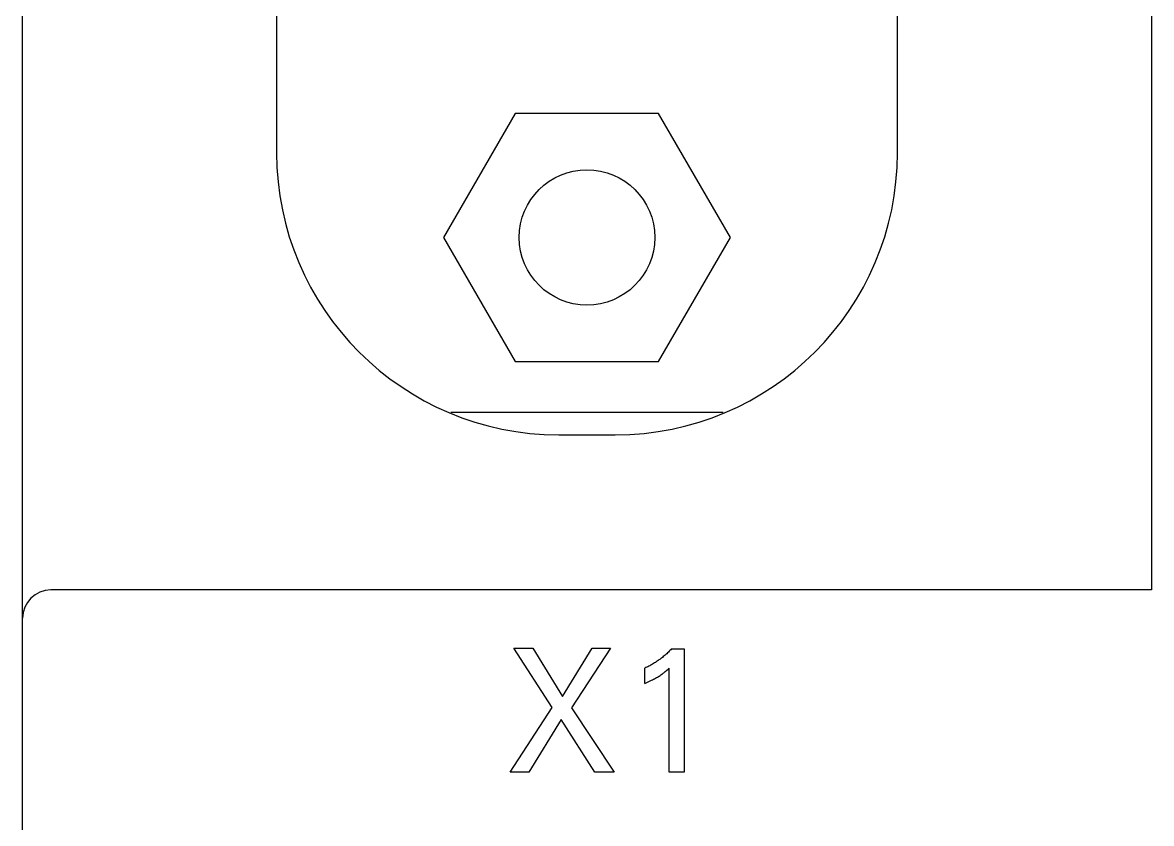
# Model space of a CAD drawing. Extents: x 10 to 879, y 6 to 221.
# Drawn here: x 597.89 to 612.5, y 156.99 to 167.36 of the extents above; entities that cross this region are included whole.
import ezdxf

# ---------------------------------------------------------------- set-up
doc = ezdxf.new("R2010")
doc.units = 0
doc.header["$LTSCALE"] = 5
doc.header["$MEASUREMENT"] = 0
doc.layers.get('0').update_dxf_attribs({"linetype": 'CONTINUOUS'})

msp = doc.modelspace()

# ---------------------------------------------------------------- linework, layer by layer
at = {"color": 7, "linetype": 'Continuous'}
for p, q in [((597.889, 106.671), (597.889, 193.259)), ((612.503, 187.413), (612.503, 160.012)), ((601.178, 181.75), (601.178, 165.675)), ((609.215, 165.675), (609.215, 181.75)), ((604.268, 166.186), (603.34, 164.579)), ((606.124, 166.186), (604.268, 166.186)), ((607.053, 164.579), (606.124, 166.186)), ((603.34, 164.579), (604.268, 162.971)), ((606.124, 162.971), (607.053, 164.579)), ((604.268, 162.971), (606.124, 162.971)), ((603.435, 162.317), (606.958, 162.317)), ((604.831, 162.021), (605.562, 162.021)), ((612.503, 160.012), (598.255, 160.012)), ((604.747, 158.491), (604.249, 159.257)), ((604.249, 159.257), (604.496, 159.257)), ((604.496, 159.257), (604.881, 158.633)), ((604.881, 158.633), (605.263, 159.257)), ((605.499, 159.257), (604.994, 158.487)), ((605.263, 159.257), (605.499, 159.257)), ((606.184, 159.148), (606.173, 159.139)), ((606.196, 159.157), (606.184, 159.148)), ((606.207, 159.167), (606.196, 159.157)), ((606.218, 159.177), (606.207, 159.167)), ((606.228, 159.186), (606.218, 159.177)), ((606.239, 159.196), (606.228, 159.186)), ((606.25, 159.206), (606.239, 159.196)), ((606.26, 159.217), (606.25, 159.206)), ((606.27, 159.227), (606.26, 159.217)), ((606.28, 159.237), (606.27, 159.227)), ((606.29, 159.248), (606.28, 159.237)), ((606.29, 159.248), (606.454, 159.248)), ((606.454, 159.248), (606.454, 157.65)), ((605.957, 159.006), (605.944, 159.001)), ((605.944, 158.8), (605.944, 159.001)), ((605.97, 159.012), (605.957, 159.006)), ((605.982, 159.018), (605.97, 159.012)), ((605.995, 159.025), (605.982, 159.018)), ((606.008, 159.031), (605.995, 159.025)), ((606.02, 159.038), (606.008, 159.031)), ((606.032, 159.044), (606.02, 159.038)), ((606.045, 159.051), (606.032, 159.044)), ((606.057, 159.058), (606.045, 159.051)), ((606.069, 159.066), (606.057, 159.058)), ((606.081, 159.073), (606.069, 159.066)), ((606.093, 159.081), (606.081, 159.073)), ((606.105, 159.089), (606.093, 159.081)), ((606.116, 159.097), (606.105, 159.089)), ((606.128, 159.105), (606.116, 159.097)), ((606.14, 159.113), (606.128, 159.105)), ((606.151, 159.122), (606.14, 159.113)), ((606.162, 159.13), (606.151, 159.122)), ((606.173, 159.139), (606.162, 159.13)), ((606.245, 158.986), (606.261, 159)), ((606.261, 157.65), (606.261, 159)), ((606.046, 158.848), (606.059, 158.855)), ((606.059, 158.855), (606.071, 158.862)), ((606.071, 158.862), (606.084, 158.869)), ((606.084, 158.869), (606.097, 158.876)), ((606.097, 158.876), (606.109, 158.884)), ((606.109, 158.884), (606.12, 158.891)), ((606.12, 158.891), (606.131, 158.897)), ((606.131, 158.897), (606.142, 158.905)), ((606.142, 158.905), (606.153, 158.912)), ((606.153, 158.912), (606.163, 158.919)), ((606.163, 158.919), (606.174, 158.927)), ((606.174, 158.927), (606.183, 158.933)), ((606.183, 158.933), (606.192, 158.94)), ((606.192, 158.94), (606.201, 158.947)), ((606.201, 158.947), (606.21, 158.955)), ((606.21, 158.955), (606.22, 158.964)), ((606.22, 158.964), (606.23, 158.972)), ((606.23, 158.972), (606.245, 158.986)), ((605.944, 158.8), (605.962, 158.808)), ((605.962, 158.808), (605.98, 158.816)), ((605.98, 158.816), (605.997, 158.824)), ((605.997, 158.824), (606.015, 158.833)), ((606.015, 158.833), (606.033, 158.842)), ((606.033, 158.842), (606.046, 158.848)), ((604.201, 157.65), (604.747, 158.491)), ((604.994, 158.487), (605.549, 157.65)), ((604.864, 158.334), (604.443, 157.65)), ((605.296, 157.65), (604.864, 158.334)), ((604.443, 157.65), (604.201, 157.65)), ((605.549, 157.65), (605.296, 157.65)), ((606.454, 157.65), (606.261, 157.65))]:
    msp.add_line(p, q, dxfattribs=at)
msp.add_circle((605.196, 164.579), 0.877, dxfattribs=at)
for centre, radius, start, end in [((604.831, 165.675), 3.653, 180, 270), ((605.562, 165.675), 3.653, 270, 0), ((598.255, 159.647), 0.365, 90, 180)]:
    msp.add_arc(centre, radius, start, end, dxfattribs=at)

doc.saveas('drawing.dxf')
